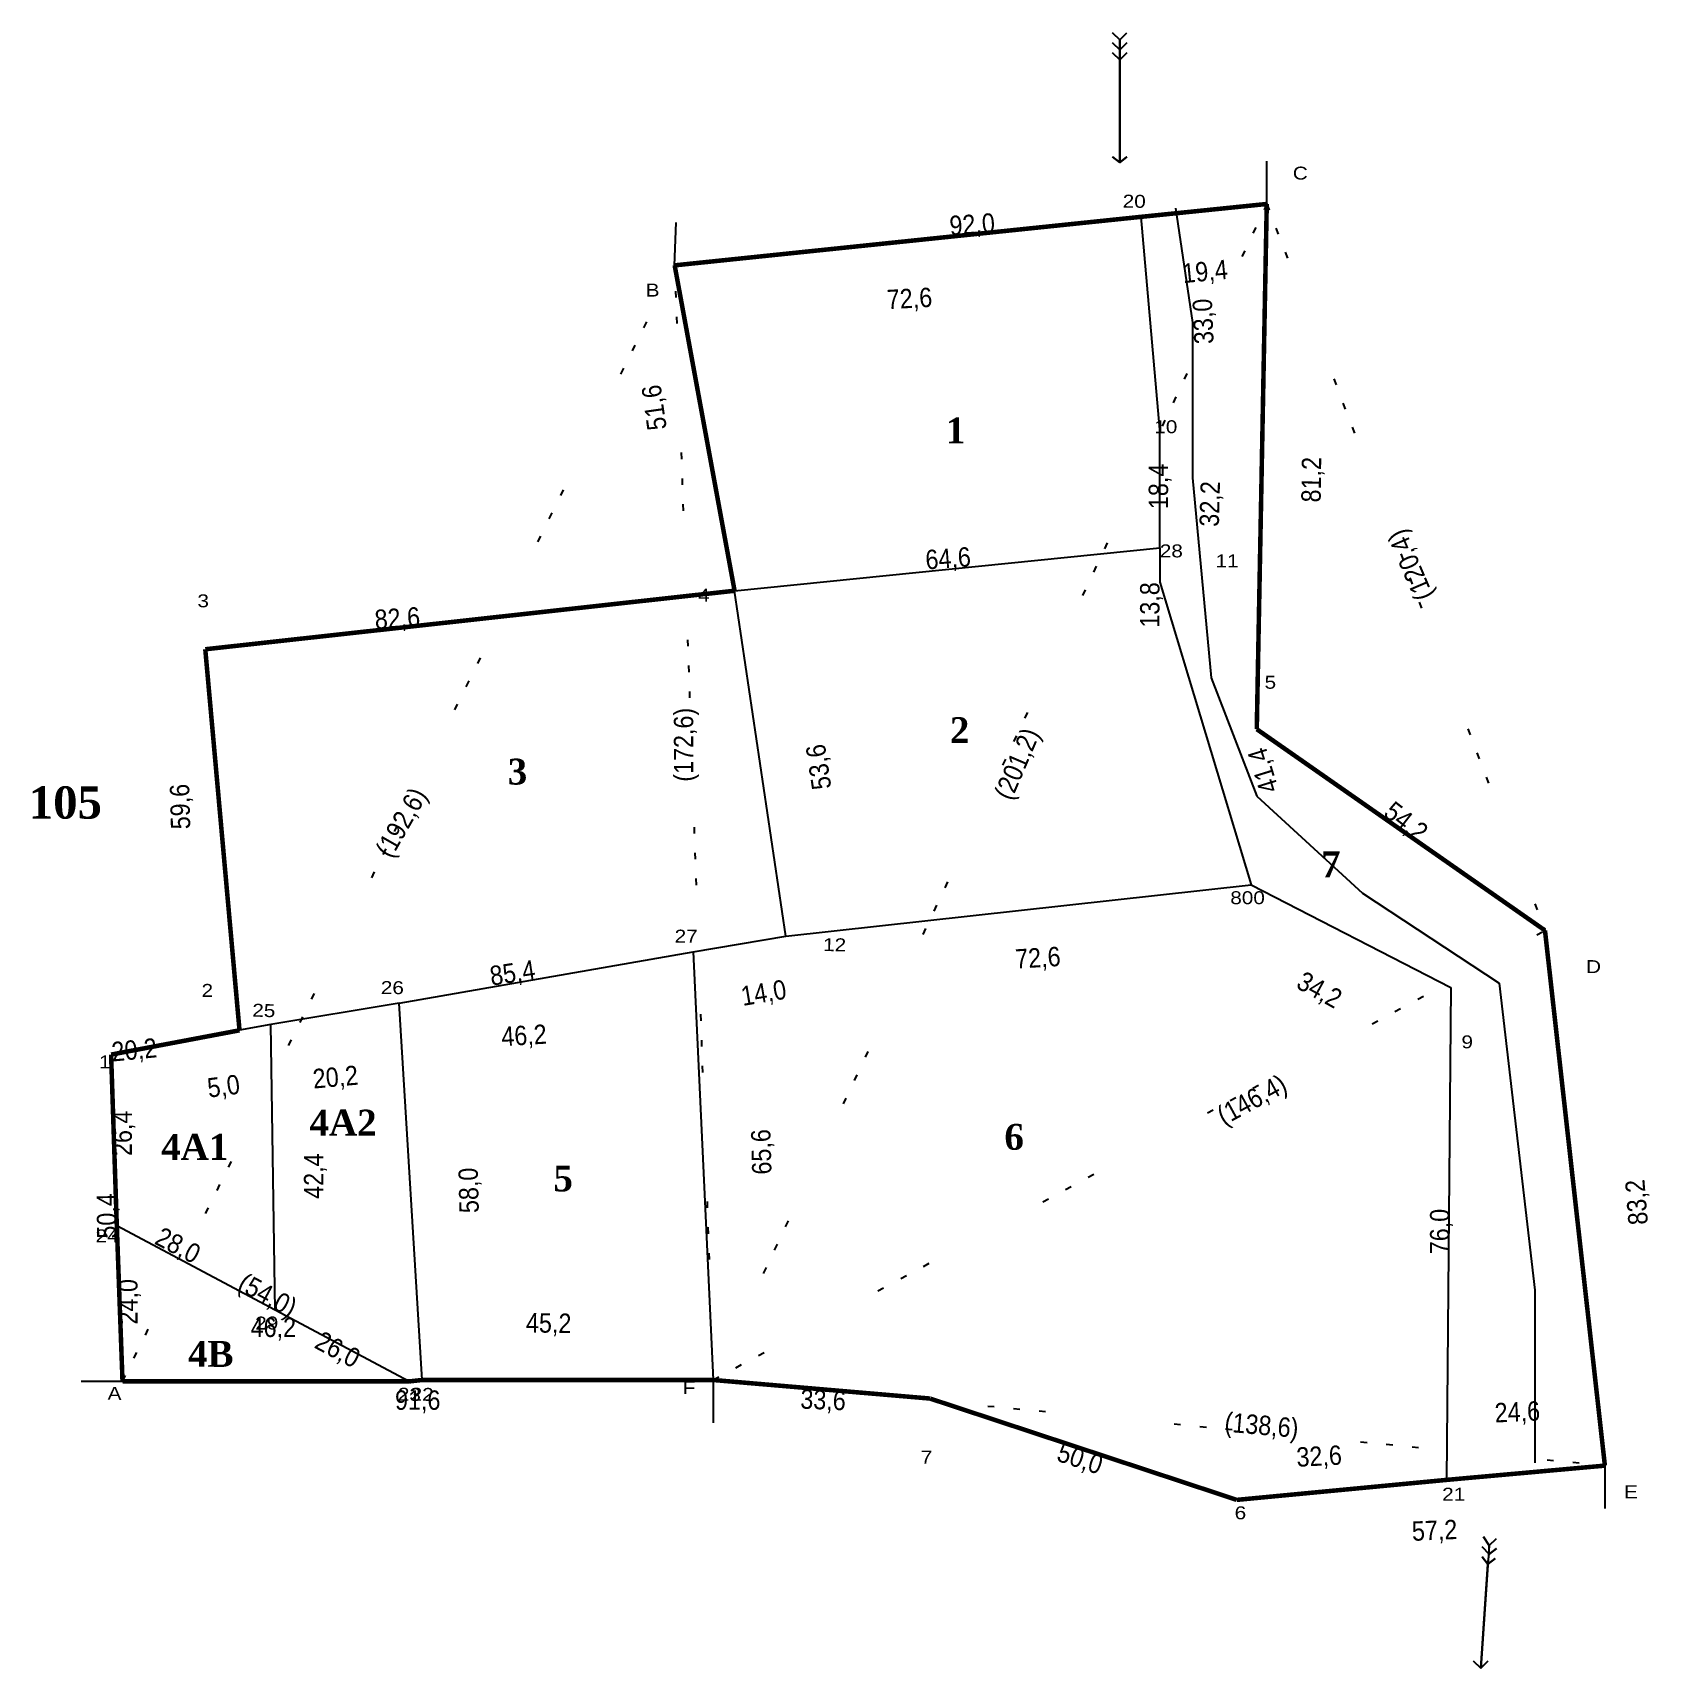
# Model space of a CAD drawing. Header units: metres. Extents: x -104 to 423, y 186 to 447.
# Drawn here: x 172.3 to 422.7, y 193.8 to 447 of the extents above; entities outside this region: 1.
import ezdxf
from ezdxf.enums import TextEntityAlignment as Align

# ---------------------------------------------------------------- set-up
doc = ezdxf.new("R2010")
doc.units = ezdxf.units.M
doc.linetypes.add('CHAINLINE', pattern=[29, -10, 1, -3, 1, -3, 1, -10])
for name, color, linetype in [('BLUE_STROKES', 5, 'Continuous'), ('BOUNDARY_DIMENSIONS', 220, 'Continuous'), ('CHAIN_LINES', 251, 'CHAINLINE'), ('CHAINLINE_DIMENSIONS', 251, 'Continuous'), ('DIMENSIONS', 200, 'Continuous'), ('SEPARATION_LINE', 7, 'Continuous'), ('STONES', 7, 'Continuous'), ('SUBDIVISION', 130, 'Continuous'), ('SUBDIVISION_LINES', 3, 'Continuous'), ('SURVEY_NUMBER', 1, 'Continuous')]:
    doc.layers.add(name, color=color, linetype=linetype)
doc.layers.add('BOUNDARY', color=1, linetype='Continuous', lineweight=100)
doc.styles.add('TIMES_NEW_ROMAN', font='timesbd.ttf')

msp = doc.modelspace()

# ---------------------------------------------------------------- linework, layer by layer
at = {"layer": 'BLUE_STROKES'}
for points in [[(340.685625, 445.851875), (339.5809375, 446.9565625)], [(339.5809375, 446.9565625), (340.685625, 445.851875)], [(340.685625, 445.851875), (341.7903125, 446.9565625)], [(340.685625, 445.851875), (340.685625, 426.85125)], [(340.685625, 444.3053125), (340.685625, 445.851875)], [(340.685625, 444.3053125), (339.5809375, 445.41)], [(339.5809375, 445.41), (340.685625, 444.3053125)], [(340.685625, 442.75875), (339.5809375, 443.86343750000003)], [(339.5809375, 443.86343750000003), (340.685625, 442.75875)], [(340.685625, 444.3053125), (341.7903125, 445.41)], [(341.7903125, 445.41), (340.685625, 444.3053125)], [(340.685625, 442.75875), (340.685625, 444.3053125)], [(340.685625, 442.75875), (341.7903125, 443.86343750000003)], [(341.7903125, 443.86343750000003), (340.685625, 442.75875)], [(340.685625, 426.85125), (340.685625, 442.75875)], [(340.685625, 426.85125), (339.5809375, 427.735)], [(339.5809375, 427.735), (340.685625, 426.85125)], [(340.685625, 426.85125), (341.7903125, 427.735)], [(341.7903125, 427.735), (340.685625, 426.85125)], [(349.3021875, 419.78125), (351.9534375, 402.10625)], [(351.9534375, 402.10625), (351.9534375, 378.0240625)], [(351.9534375, 378.0240625), (354.825625, 347.09281250000004)], [(354.825625, 347.09281250000004), (361.895625, 328.755)], [(361.895625, 328.755), (378.245, 313.73125)], [(378.245, 313.73125), (399.45500000000004, 299.8121875)], [(399.45500000000004, 299.8121875), (404.97843750000004, 252.31062500000002)], [(404.97843750000004, 252.31062500000002), (404.97843750000004, 230.4378125)], [(404.97843750000004, 230.4378125), (404.97843750000004, 225.5771875)], [(397.9084375, 212.7628125), (396.5828125, 193.7621875)], [(397.9084375, 212.7628125), (397.0246875, 214.0884375)], [(397.0246875, 214.0884375), (397.9084375, 212.7628125)], [(397.9084375, 212.7628125), (399.013125, 213.8675)], [(397.9084375, 211.43718750000002), (397.9084375, 212.7628125)], [(397.9084375, 211.43718750000002), (396.80375000000004, 212.541875)], [(396.80375000000004, 212.541875), (397.9084375, 211.43718750000002)], [(397.6875, 209.890625), (396.80375000000004, 210.9953125)], [(396.80375000000004, 210.9953125), (397.6875, 209.890625)], [(397.6875, 209.890625), (397.9084375, 211.43718750000002)], [(397.6875, 209.890625), (398.7921875, 210.77437500000002)], [(398.7921875, 210.77437500000002), (397.6875, 209.890625)], [(397.9084375, 211.43718750000002), (399.013125, 212.3209375)], [(399.013125, 212.3209375), (397.9084375, 211.43718750000002)], [(396.5828125, 193.7621875), (397.6875, 209.890625)], [(396.5828125, 193.7621875), (395.47812500000003, 194.86687500000002)], [(395.47812500000003, 194.86687500000002), (396.5828125, 193.7621875)], [(396.5828125, 193.7621875), (397.6875, 194.86687500000002)], [(397.6875, 194.86687500000002), (396.5828125, 193.7621875)]]:
    msp.add_lwpolyline(points, dxfattribs=at)
at = {"layer": 'BOUNDARY', "const_width": 0.7}
for points in [[(343.9996875, 418.455625), (363.4421875, 420.44406250000003)], [(363.4421875, 420.44406250000003), (361.895625, 339.1390625)], [(271.753125, 410.94375), (343.9996875, 418.455625)], [(281.0325, 360.57), (271.753125, 410.94375)], [(199.06468750000002, 351.5115625), (281.0325, 360.57)], [(204.3671875, 292.52125), (199.06468750000002, 351.5115625)], [(361.895625, 339.1390625), (406.52500000000003, 307.986875)], [(406.52500000000003, 307.986875), (415.804375, 225.1353125)], [(184.4828125, 288.7653125), (204.3671875, 292.52125)], [(185.36656250000001, 262.2528125), (184.4828125, 288.7653125)], [(186.2503125, 238.170625), (185.36656250000001, 262.2528125)], [(230.65875, 238.170625), (186.2503125, 238.170625)], [(232.6471875, 238.39156250000002), (230.65875, 238.170625)], [(277.7184375, 238.39156250000002), (232.6471875, 238.39156250000002)], [(311.30093750000003, 235.519375), (277.7184375, 238.39156250000002)], [(358.8025, 219.83281250000002), (311.30093750000003, 235.519375)], [(415.804375, 225.1353125), (391.28031250000004, 222.9259375)], [(391.28031250000004, 222.9259375), (358.8025, 219.83281250000002)]]:
    msp.add_lwpolyline(points, dxfattribs=at)
at = {"layer": 'CHAIN_LINES', "linetype": 'CHAINLINE'}
for points in [[(271.753125, 410.94375), (363.4421875, 420.44406250000003)], [(363.4421875, 420.44406250000003), (277.7184375, 238.39156250000002)], [(363.4421875, 420.44406250000003), (406.52500000000003, 307.986875)], [(186.2503125, 238.170625), (271.753125, 410.94375)], [(271.753125, 410.94375), (277.7184375, 238.39156250000002)], [(277.7184375, 238.39156250000002), (406.52500000000003, 307.986875)], [(406.52500000000003, 307.986875), (415.804375, 225.1353125)], [(186.2503125, 238.170625), (277.7184375, 238.39156250000002)], [(415.804375, 225.1353125), (277.7184375, 238.39156250000002)]]:
    msp.add_lwpolyline(points, dxfattribs=at)
at = {"layer": 'SEPARATION_LINE'}
for points in [[(363.4421875, 420.44406250000003), (363.4421875, 427.07218750000004)], [(271.753125, 410.94375), (271.9740625, 417.57187500000003)], [(186.2503125, 238.170625), (179.84312500000001, 238.170625)], [(277.7184375, 238.39156250000002), (277.7184375, 231.7634375)], [(415.804375, 225.1353125), (415.804375, 218.50718750000001)]]:
    msp.add_lwpolyline(points, dxfattribs=at)
at = {"layer": 'SUBDIVISION_LINES'}
for points in [[(346.871875, 385.5359375), (343.9996875, 418.455625)], [(346.871875, 367.198125), (346.871875, 385.5359375)], [(281.0325, 360.57), (346.871875, 367.198125)], [(346.871875, 367.198125), (346.871875, 361.895625)], [(288.98625, 307.10312500000003), (281.0325, 360.57)], [(346.871875, 361.895625), (361.01187500000003, 315.056875)], [(288.98625, 307.10312500000003), (361.01187500000003, 315.056875)], [(361.01187500000003, 315.056875), (391.943125, 299.149375)], [(274.6253125, 304.6728125), (288.98625, 307.10312500000003)], [(229.1121875, 296.7190625), (274.6253125, 304.6728125)], [(274.6253125, 304.6728125), (277.7184375, 238.39156250000002)], [(391.943125, 299.149375), (391.28031250000004, 222.9259375)], [(229.1121875, 296.7190625), (209.2278125, 293.40500000000003)], [(232.6471875, 238.39156250000002), (229.1121875, 296.7190625)], [(209.2278125, 293.40500000000003), (204.3671875, 292.52125)], [(209.890625, 249.2175), (209.2278125, 293.40500000000003)], [(209.890625, 249.2175), (185.36656250000001, 262.2528125)], [(230.65875, 238.170625), (209.890625, 249.2175)]]:
    msp.add_lwpolyline(points, dxfattribs=at)

# ---------------------------------------------------------------- texts
at = {"layer": 'BOUNDARY_DIMENSIONS', "width": 0.9}
for s, rotation, p in [('92,0', 3.791165687365224, (317.82191104888915, 417.3155799484253)), ('51,6', 98.01709307365533, (268.5594831466675, 388.9229131507874)), ('81,2', 89.20427644726072, (370.3365324783325, 377.7633578681946)), ('82,6', 3.8607326248832723, (228.8072926712036, 356.33794919967653)), ('59,6', 91.52752544221293, (195.15630258560182, 327.153203125)), ('54,2', -37.93327028359892, (385.02887622833254, 324.8433112716675)), ('20,2', 5.514911591245051, (188.0597911643982, 289.5142668914795)), ('83,2', 94.57392125990086, (420.69702676773073, 265.90270431518553)), ('50,4', 90.76389846093, (183.77470403671265, 263.78721157073977)), ('33,6', -2.3579059707169034, (294.74277494430544, 235.33047775268557)), ('50,0', -18.281341202972627, (334.54688249588014, 226.2510576629639)), ('57,2', 2.429273323499968, (389.43215898513796, 215.12907146453858)), ('2,0', -0.40066325579215395, (-101.32304124355316, 187.9990414428711))]:
    msp.add_text(s, height=3, rotation=rotation, dxfattribs=at).set_placement(p, align=Align.MIDDLE_CENTER)
msp.add_text('91,6', height=3, dxfattribs=at).set_placement((231.96448469161987, 235.2796664428711), align=Align.MIDDLE_CENTER)
at = {"layer": 'CHAINLINE_DIMENSIONS', "width": 0.9}
for s, rotation, p in [('(120,4)', 113.1985905136482, (385.6552523803711, 364.51925781250003)), ('(172,6)', 90, (273.13066707611085, 336.7297325897217)), ('(201,2)', 66.80140948635182, (324.7560231590271, 333.7967953681946)), ('(192,6)', 60.25511870305777, (229.39719202041627, 324.7140444946289)), ('(146,4)', 28.610459665965216, (361.1267533302307, 281.79140628814696)), ('(54,0)', -28.30075576600638, (208.74174730300905, 251.55390327453614)), ('(138,6)', -4.969740728110304, (362.6545447731018, 231.40991592407227))]:
    msp.add_text(s, height=3, rotation=rotation, dxfattribs=at).set_placement(p, align=Align.MIDDLE_CENTER)
at = {"layer": 'DIMENSIONS', "width": 0.9}
for s, rotation, p in [('19,4', 5.527540151656172, (353.87780797958374, 410.0180213356018)), ('72,6', 3.199539709562572, (308.11502252578737, 405.8323587799072)), ('33,0', 92.3532968661083, (353.57842849731446, 402.26312047958373)), ('18,4', 90, (346.66087591171265, 376.72052585601807)), ('32,2', 88.430645195251, (354.6124143791199, 374.0052088356018)), ('64,6', 4.236394799058841, (314.0902734375, 365.6073857879639)), ('13,8', 90, (345.32972208023074, 358.37166917800903)), ('53,6', 98.56914187983766, (294.02804536819457, 333.28311298370363)), ('41,4', 107.04903097210982, (362.86112079620364, 332.72855770111084)), ('72,6', 3.5541782355320866, (327.99386869430543, 303.7702914428711)), ('85,4', 8.686354581236653, (246.64026891708374, 301.4382977485657)), ('34,2', -28.757120897302418, (371.62019229888915, 298.8080168533325)), ('14,0', 9.53012783259995, (285.5296919822693, 298.35289962768553)), ('46,2', 3.323120445135443, (248.42102462768557, 291.75790716171264)), ('20,2', 5.088260197537607, (219.2186065196991, 285.3043179321289)), ('5,0', 7.431407971172507, (201.89489633560183, 283.89915866851806)), ('26,4', 90, (186.19838868141176, 276.58173671722415)), ('65,6', 91.569354804749, (285.1596108818054, 273.6984645843506)), ('42,4', 90, (215.84378755569458, 269.9524520111084)), ('58,0', 91.50743575877495, (239.84312349319458, 267.7419982147217)), ('76,0', 90, (390.22092096328737, 261.37348556518555)), ('28,0', -27.574563959694384, (194.85030873298646, 259.25799282073973)), ('24,0', 90, (187.07109450340272, 250.50226558685304)), ('45,2', -0.863690044599587, (252.24545221328736, 247.2102914428711)), ('26,0', -28.072486935852954, (219.59530873298647, 243.12955532073977)), ('24,6', 2.710203100174587, (402.24765323638917, 233.4668839645386)), ('32,6', 2.8446556047733957, (371.55280797958375, 226.61892723083497))]:
    msp.add_text(s, height=3, rotation=rotation, dxfattribs=at).set_placement(p, align=Align.MIDDLE_CENTER)
msp.add_text('46,2', height=3, dxfattribs=at).set_placement((209.60451471328736, 246.5474789428711), align=Align.MIDDLE_CENTER)
at = {"layer": 'STONES', "width": 1.2}
for s, rotation, p in [('C', -0.8550973962667232, (368.63421875, 425.2251532363892)), ('20', -0.9963478965049255, (342.9215114212036, 420.8671529579163)), ('27', -0.5025816667210311, (273.53056341171265, 307.0964904022217)), ('12', -0.5256346064576132, (296.5279537200928, 305.7708654022217)), ('26', -0.5070290609147755, (228.03732872009277, 299.1305904579163)), ('25', -1.548157698977968, (208.1308586215973, 295.5955904579163)), ('29', 0.5208563745019584, (208.58820086479187, 247.2102914428711)), ('A', -0.6095065766751959, (185.01858998298647, 236.32580226898193)), ('23', -1.5343414997007685, (230.6731114768982, 236.1634164428711)), ('22', -0.9710219310791666, (232.64497596740725, 236.17555290222168)), ('9', -180, (359.37141675949096, 217.8256039428711))]:
    msp.add_text(s, height=2, rotation=rotation, dxfattribs=at).set_placement(p, align=Align.MIDDLE_CENTER)
for s, p in [('B', (268.3440609931946, 407.11048976898195)), ('10', (347.81417667388916, 385.95902795791625)), ('28', (348.66478065490725, 366.7374654579163)), ('11', (357.2923873329163, 365.19090295791625)), ('3', (198.7399091053009, 359.0046529579163)), ('4', (276.28566104888915, 359.8884029579163)), ('5', (363.9967427825928, 346.3990655136109)), ('800', (360.4705889129639, 313.0496529579163)), ('D', (414.04681341171266, 302.38611476898194)), ('2', (199.3839438056946, 298.70086540222167)), ('9', (394.4872235488892, 290.7349789428711)), ('1', (183.51510517120363, 287.6418539428711)), ('24', (183.8553508090973, 260.6996154022217)), ('F', (273.979073009491, 237.20955226898195)), ('7', (310.7563341140747, 226.4421664428711)), ('21', (392.38940958023073, 220.7099279022217)), ('E', (419.85305738449097, 221.08111476898193))]:
    msp.add_text(s, height=2, dxfattribs=at).set_placement(p, align=Align.MIDDLE_CENTER)
at = {"layer": 'SUBDIVISION', "style": 'TIMES_NEW_ROMAN'}
for s, p in [('1', (315.2634510231018, 385.3768689727783)), ('2', (315.8842848587036, 338.9943419647217)), ('3', (247.4157482147217, 332.5738987541199)), ('7', (373.3490174484253, 318.21186897277835)), ('4A2', (220.40172925949096, 278.2365294647217)), ('4A1', (197.43085711479188, 274.46624397277833)), ('5', (254.47911361694338, 269.59234977722167)), ('4B', (199.91529822349548, 242.43030647277834))]:
    msp.add_text(s, height=4, dxfattribs=at).set_placement(p, align=Align.MIDDLE_CENTER)
msp.add_text('9', height=4, rotation=-180, dxfattribs=at).set_placement((324.31305587768554, 276.01388526916503), align=Align.MIDDLE_CENTER)
at = {"layer": 'SURVEY_NUMBER', "style": 'TIMES_NEW_ROMAN'}
msp.add_text('105', height=5, dxfattribs=at).set_placement((177.40011472940446, 327.79226861953737), align=Align.MIDDLE_CENTER)

doc.saveas('drawing.dxf')
